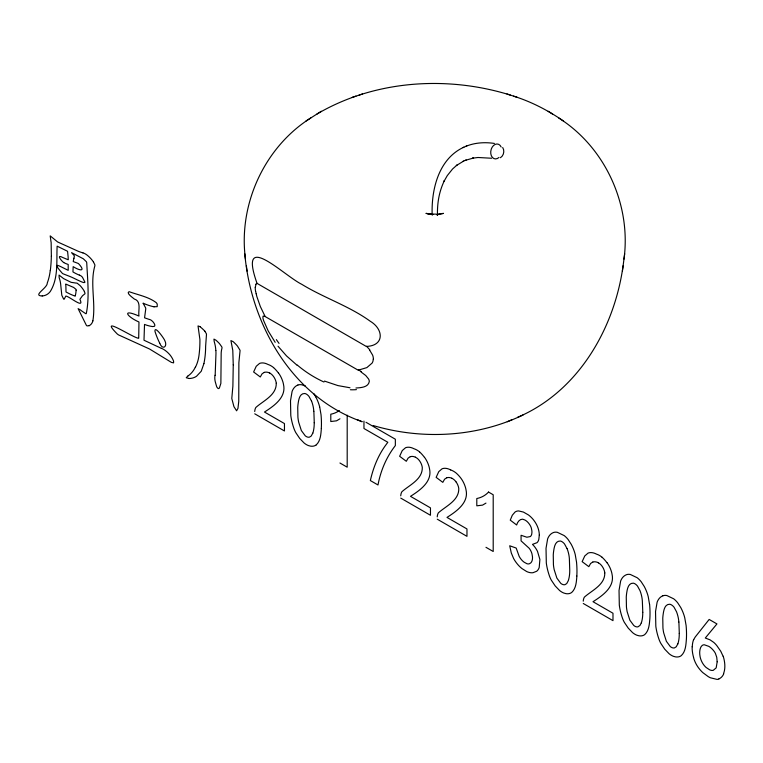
<?xml version="1.0" encoding="UTF-8"?>
<svg xmlns="http://www.w3.org/2000/svg" width="763" height="763" viewBox="0 0 763 763"><rect width="100%" height="100%" fill="white"/><g stroke="black" fill="none" stroke-linecap="round" stroke-linejoin="round"><path stroke-width="1.14" d="M437.428 215.252C437.294 202.92 438.906 192.2 444.324 180.717L444.076 181.232L447.28 175.614L452.573 168.985L456.961 165.094L456.331 165.561L463.589 161.117M51.359 256.263L51.15 242.51A44.187 25.513 60 0 0 50.987 241.652L50.196 235.862L57.606 241.947L77.807 251.084A111.026 64.102 60 0 0 79.562 251.79L82.938 252.934M623.991 259.115C631.363 204.789 605.202 147.307 558.716 117.988M255.319 287.317L255.948 284.418M321.357 428.52C320.88 434.118 320.66 440.756 316.264 444.867M576.876 576.046C576.399 581.644 576.179 588.283 571.783 592.384A18.932 10.93 60 0 1 567.71 593.767A20.439 11.798 60 0 1 565.86 593.614L563.971 593.089A16.157 9.328 60 0 1 559.565 590.476L555.216 585.955L551.325 580.166A17.587 10.157 60 0 1 549.379 575.798A46.524 26.858 60 0 1 546.499 564.362A38.989 22.509 60 0 1 546.308 562.922L546.022 548.311L547.605 539.002A26.8 15.47 60 0 1 548.273 537.448A26.963 15.565 60 0 1 553.385 532.555A17.263 9.967 60 0 1 557.362 532.326L564.134 535.559A15.87 9.166 60 0 1 568.216 539.651L571.268 544.381A28.202 16.281 60 0 1 575.207 554.434L576.542 562.197A94.812 54.745 60 0 1 576.828 576.008M373.307 359.163L372.964 361.166A17.778 12.122 32.9 0 1 372.077 363.112L366.869 367.604L358.181 370.198L264.36 316.092M517.562 417.332C577.972 391.762 614.406 328.748 623.094 265.762M622.408 271.094L624.678 253.745M203.931 363.57L201.241 371.257L196.501 376.283A37.94 21.908 60 0 1 188.966 378.515M92.867 320.813C95.947 302.682 89.786 283.464 94.879 265.743A3.348 1.936 60 0 0 94.726 264.494L93.401 261.862M215.166 375.377L215.977 353.231A107.249 61.917 60 0 0 215.9 351.171L215.872 350.551M73.944 258.295L74.383 255.834L71.56 252.658L83.291 258.771L86.314 261.652A2.699 1.564 60 0 1 86.734 262.73C87.545 279.42 89.557 297.503 86.276 313.641A1.927 1.116 60 0 1 85.647 313.612L81.879 311.094A92.38 53.334 60 0 1 80.353 309.892L78.112 308.643L86.353 325.286A1.965 1.135 60 0 0 87.106 325.906L89.242 325.706M312.782 433.155L311.218 436.035L309.454 437.142A8.259 4.769 60 0 1 307.699 437.113L307.346 437.008A6.886 3.977 60 0 1 305.19 435.74L301.347 430.551L298.638 422.044A43.844 25.313 60 0 1 297.913 417.304L297.732 407.442A75.318 43.481 60 0 1 298.009 404.419C298.581 400.441 299.344 393.231 304.78 393.498A7.067 4.082 60 0 1 306.23 394.032A7.535 4.349 60 0 1 306.974 394.5A7.115 4.111 60 0 1 309.025 396.493L311.533 401.09M641.311 622.827L640.004 625.402L637.982 626.814A8.259 4.769 60 0 1 636.228 626.785L635.865 626.681A6.886 3.977 60 0 1 633.719 625.412L629.876 620.224L627.157 611.726A43.844 25.313 60 0 1 626.442 606.976L626.261 597.114A75.318 43.481 60 0 1 626.537 594.091C627.1 590.114 627.873 582.903 633.309 583.17A7.067 4.082 60 0 1 634.759 583.705A7.535 4.349 60 0 1 635.503 584.172A7.115 4.111 60 0 1 637.553 586.165L640.062 590.762A26.705 15.422 60 0 1 642.341 600.939L642.789 612.384M677.811 643.905L676.247 646.786L674.482 647.892A8.259 4.769 60 0 1 672.728 647.863L672.375 647.758A6.886 3.977 60 0 1 670.219 646.49L666.376 641.301L663.667 632.794A43.844 25.313 60 0 1 662.942 628.044L662.77 618.192A75.318 43.481 60 0 1 663.047 615.169C663.61 611.182 664.373 603.981 669.809 604.248A7.067 4.082 60 0 1 671.259 604.782A7.535 4.349 60 0 1 672.003 605.25A7.115 4.111 60 0 1 674.063 607.234L676.562 611.84A26.705 15.422 60 0 1 678.841 622.007M339.945 418.801L336.559 420.814L330.789 421.529L330.789 414.214A63.443 36.624 60 0 0 339.363 410.542M485.964 503.103L482.569 505.116L476.799 505.821L476.799 498.516A63.443 36.624 60 0 0 488.53 492.087M310.751 117.988C264.265 147.307 238.104 204.789 245.476 259.115M500.452 157.712C503.771 155.623 504.82 150.807 502.693 147.517M188.156 375.711L186.248 377.742L188.947 378.458M316.941 114.059C374.557 80.144 447.051 75.384 510.342 95.07M305.963 121.05L321.328 111.255M463.866 147.202C438.735 158.685 431.343 189.186 432.154 214.498M465.878 146.334C474.853 142.605 484.867 142.004 494.414 143.434M462.76 161.47L466.193 159.972M462.988 147.583L466.775 145.943M373.193 425.544C422.177 440.003 476.827 437.247 523.084 414.958M507.271 421.739L512.107 419.66M465.335 160.344L473.556 157.998L472.507 158.189L478.01 157.493L491.61 158.246M352.277 97.311L355.959 96.128M359.125 95.07L362.501 93.983M264.275 372.354L262.062 373.841L260.297 376.979L253.621 371.982L256.244 366.278L259.544 363.426A20.172 11.645 60 0 1 266.335 363.703L268.156 364.523A18.217 10.52 60 0 1 273.574 367.594M410.284 456.646L408.081 458.143L406.317 461.281L399.64 456.284L402.254 450.58L405.554 447.728A20.172 11.645 60 0 1 412.354 448.005L414.166 448.825A18.217 10.52 60 0 1 419.583 451.896M446.794 477.724L444.581 479.212L442.817 482.359L436.14 477.361L438.754 471.658L442.063 468.797A20.172 11.645 60 0 1 448.854 469.083L450.666 469.903M592.803 562.026L590.591 563.514L588.826 566.661L582.15 561.654L584.773 555.95L588.073 553.099A20.172 11.645 60 0 1 594.863 553.375L596.685 554.196A18.217 10.52 60 0 1 602.102 557.267M436.98 214.813L443.522 213.392L437.704 214.06M42.203 295.958C32.017 295.739 47.611 287.985 47.277 282.987A83.243 48.059 60 0 0 50.253 270.512M355.949 388.005C360.718 387.718 368.3 387.413 369.292 381.529A9.08 5.379 28.2 0 0 368.558 378.963L365.754 375.52L360.937 371.877M436.217 214.117L433.25 214.117M431.772 214.06L425.945 213.392L430.914 214.212L427.375 213.621M349.988 387.766L337.895 385.582L324.456 381.08M154.05 306.764L157.216 306.64L157.216 304.122A4.473 2.585 60 0 0 156.32 302.711C148.566 296.778 138.17 294.995 129.061 291.657C125.771 292.973 132.743 297.637 134.298 299.02C141.756 301.166 137.941 310.865 138.971 316.063C121.298 308.309 126.763 316.712 138.971 321.996L138.704 338.238C134.088 338.6 97.006 313.545 117.311 334.032A9.919 5.723 60 0 0 120.125 335.615L149.538 348.996L171.408 362.387L173.592 362.873L173.573 361.099A13.066 7.544 60 0 0 169.491 354.337L168.194 353.002A19.914 11.493 60 0 0 161.384 348.281M430.17 214.088L428.014 213.611L432.497 214.813M513.518 96.128C531.382 101.717 548.13 110.435 563.504 121.05M506.966 93.983L517.19 97.311M79.381 275.071L80.706 275.71A6.075 3.51 60 0 1 82.499 277.312L84.874 282.043A1.221 0.706 60 0 1 84.693 282.52L83.386 282.52A60.611 34.993 60 0 1 78.475 280.441M161.394 348.367L143.997 340.231L144.522 324.418A56.462 32.599 60 0 0 152.695 326.574C157.34 327.127 153.516 321.862 151.713 320.632A5.646 3.262 60 0 0 149.825 319.573A55.766 32.199 60 0 1 148.69 319.249L144.56 317.809L145.743 309.015A3.767 2.175 60 0 0 145.647 307.937L143.167 303.293M357.361 419.66L362.196 421.739C292.286 397.256 250.893 324.723 244.789 253.745M264.418 316.111L264.465 316.14A28.422 4.921 58.2 0 0 264.217 316.063L263.025 316.216L262.92 317.971A9.08 1.564 65.2 0 0 263.588 320.508L268.204 330.97L275.176 342.339M305.391 386.059L301.843 384.81A17.263 9.967 60 0 0 297.875 385.057M78.475 280.469L73.172 277.894A97.387 56.224 60 0 0 68.136 275.786L63.815 274.098A40.992 23.672 60 0 1 62.509 273.516C51.312 260.812 58.417 265.61 68.193 270.331L68.193 264.465L67.487 264.208A35.718 20.62 60 0 1 63.768 262.596M269.329 372.888L269.978 373.221M415.339 457.19L415.988 457.523A8.546 4.931 60 0 1 419.688 461.005A9.433 5.446 60 0 1 422.292 467.538C422.54 479.479 409.435 484.991 401.882 491.754A14.697 8.488 60 0 0 400.747 495.807M451.849 478.267L452.488 478.592A8.546 4.931 60 0 1 456.188 482.082M597.858 562.569L598.507 562.894M257.045 283.378L366.24 346.421C384.628 345.897 383.722 329.244 370.322 321.299C349.187 305.963 323.913 297.904 301.738 284.294C283.712 275.472 237.646 228.728 257.045 283.378A25.055 7.067 65.8 0 0 255.863 284.227M488.501 492.04L493.203 494.758L493.203 551.487L485.964 547.309M365.992 422.273L395.348 439.221L395.348 445.592C386.431 457.037 380.642 470.742 377.99 484.972L370.351 480.556A188.89 109.061 60 0 1 384.848 446.345L387.823 442.273L363.961 428.501L363.961 421.1M254.737 413.813L284.456 430.971L284.456 423.57L264.475 412.039C273.85 406.059 286.487 397.409 283.502 384.466A15.937 9.204 60 0 0 282.596 380.985A17.129 9.89 60 0 0 278.533 373.031M339.945 463.007L347.194 467.194L347.194 415.186M400.747 498.105L430.466 515.273L430.466 507.872L410.494 496.341C419.86 490.361 432.507 481.701 429.512 468.759A15.937 9.204 60 0 0 428.615 465.287A17.129 9.89 60 0 0 424.543 457.333M437.247 519.183L466.966 536.341L466.966 528.95L446.994 517.409C456.36 511.439 469.007 502.779 466.012 489.836A15.937 9.204 60 0 0 465.115 486.365A17.129 9.89 60 0 0 461.043 478.401A23.434 13.524 60 0 0 456.083 472.993A18.217 10.52 60 0 0 450.685 469.97M583.266 603.485L612.985 620.643L612.985 613.242L593.004 601.711C602.379 595.731 615.016 587.081 612.021 574.138A15.937 9.204 60 0 0 611.125 570.667A17.129 9.89 60 0 0 607.062 562.703M63.768 262.548C62.165 261.766 56.758 255.214 60.897 256.616A71.236 41.126 60 0 0 62.881 257.57L68.193 259.773A89.595 51.722 60 0 0 68.155 257.102L67.573 251.294L57.13 246.144C56.386 261.194 58.608 277.97 50.329 291.418A31.493 18.188 60 0 1 42.213 295.977M548.149 111.255L552.526 114.059M297.103 365.296L286.526 355.92L278.028 346.221M200.097 326.688L198.027 325.925L199.906 339.487A131.741 76.062 60 0 1 199.172 353.937A62.213 35.918 60 0 1 195.366 367.327M204.875 331.247L206.306 333.622A2.775 1.602 60 0 1 206.477 334.432L205.629 346.354A106.477 61.469 60 0 1 203.912 363.56M369.578 350.017L372.563 355.005A14.478 9.871 32.3 0 1 373.345 359.182M313.755 393.574L315.748 396.855M159.734 343.293C162.681 350.675 167.927 346.44 164.751 340.498C164.179 338.648 154.193 324.599 154.994 331.485A48.346 27.916 60 0 0 159.772 343.274M265.114 316.464L260.326 306.497L256.864 296.597A17.778 4.53 70.9 0 1 256.215 293.784M84.34 291.428L84.941 293.068A1.946 1.125 60 0 1 84.884 293.85L82.49 295.748L79.886 299.334C84.989 309.788 69.28 296.244 65.856 296.063L64.121 299.258A1.268 0.734 60 0 1 63.587 299.02L61.803 295.262L60.716 284.685A22.852 13.2 60 0 0 59.171 277.656L59.047 275.071L62.928 278.075A32.504 18.77 60 0 1 63.434 278.533L71.112 282.329L76.062 283.083A4.206 2.432 60 0 1 77.254 283.264L80.249 285.744A19.762 11.407 60 0 1 84.397 291.39M567.052 548.616L564.553 544.009A7.115 4.111 60 0 0 562.493 542.026A7.535 4.349 60 0 0 561.749 541.558A7.067 4.082 60 0 0 560.3 541.024C554.863 540.757 554.1 547.958 553.537 551.945A75.318 43.481 60 0 0 553.261 554.968L553.433 564.82A43.844 25.313 60 0 0 554.157 569.57L556.866 578.077L560.71 583.266A6.886 3.977 60 0 0 562.865 584.534L563.218 584.63A8.259 4.769 60 0 0 564.973 584.668L566.737 583.561L568.301 580.672A43.949 25.379 60 0 0 569.742 570.209L569.379 558.812A26.705 15.422 60 0 0 567.109 548.607M723.114 656.275L720.749 651.249L716.81 645.622A16.424 9.48 60 0 0 713.653 642.332L710.086 639.871L705.289 638.021L716.943 623.924L709.161 619.442L695.322 636.886A71.865 41.488 60 0 0 693.739 639.604M693.538 657.468L693.977 658.984A18.064 10.424 60 0 0 697.887 666.919L698.374 667.596A21.745 12.551 60 0 0 702.828 672.623L708.169 676.581A35.556 20.534 60 0 0 710.372 677.773L717.144 679.423A15.775 9.108 60 0 0 718.994 678.917M319.687 406.908L321.023 414.671A94.812 54.745 60 0 1 321.309 428.491M256.13 293.717L255.653 291.237M246.382 265.762L247.059 271.094M649.551 604.344L648.216 596.58A28.202 16.281 60 0 0 644.287 586.528L641.225 581.797A15.87 9.166 60 0 0 637.134 577.705L630.372 574.482A17.263 9.967 60 0 0 626.404 574.73A26.963 15.565 60 0 0 621.282 579.594A26.8 15.47 60 0 0 620.615 581.148L619.031 590.457L619.308 605.069A38.989 22.509 60 0 0 619.508 606.518A46.524 26.858 60 0 0 622.389 617.944A17.587 10.157 60 0 0 624.325 622.322L628.226 628.102L632.575 632.622A16.157 9.328 60 0 0 636.971 635.245L638.86 635.76A20.439 11.798 60 0 0 640.71 635.913A18.932 10.93 60 0 0 644.792 634.539C649.179 630.429 649.408 623.8 649.885 618.192A94.812 54.745 60 0 0 649.599 604.372M604.782 572.899C605.088 584.849 591.935 590.362 584.391 597.124A14.697 8.488 60 0 0 583.256 601.177M276.263 383.226C276.559 395.167 263.407 400.689 255.863 407.452A14.697 8.488 60 0 0 254.728 411.505M678.889 622.036L679.299 633.462M313.86 411.286L314.261 422.712M366.44 346.278A25.055 16.118 35.2 0 1 369.826 349.931M255.548 291.113A14.478 3.815 70.3 0 1 255.243 287.184M279.048 343.398A80.563 40.439 71.2 0 1 276.387 339.621M323.97 382.015A174.021 141.527 -57.6 0 1 297.284 365.057M356.426 389.635A76.901 56.109 59.1 0 1 350.398 389.75M358.352 369.864A31.369 15.556 30.6 0 1 361.176 371.581M498.992 157.445A7.554 5.475 -78.1 0 1 491.41 155.91A7.554 5.475 -78.1 0 1 493.575 145.456A7.554 5.475 -78.1 0 1 501.157 146.992M432.392 214.804A2.642 1.488 -1.2 0 1 433.069 214.289M436.789 214.393A2.642 1.488 -1.2 0 1 437.199 214.737M692.308 646.747A29.49 17.024 60 0 1 693.653 639.518M693.586 657.468A30.93 17.864 60 0 1 692.146 646.652M723.229 656.285A27.687 15.985 60 0 1 723.543 673.567M723.744 673.767A24.015 13.868 60 0 1 718.956 678.851M679.251 633.433A43.949 25.379 60 0 1 677.868 643.943M662.894 595.779A26.963 15.565 60 0 0 657.792 600.672A26.8 15.47 60 0 0 657.115 602.226L655.531 611.535L655.818 626.146A38.989 22.509 60 0 0 656.008 627.587A46.524 26.858 60 0 0 658.889 639.022A17.587 10.157 60 0 0 660.834 643.39L664.726 649.179L669.075 653.7A16.157 9.328 60 0 0 673.481 656.323L675.369 656.838A20.439 11.798 60 0 0 677.22 656.981A18.932 10.93 60 0 0 681.292 655.617C685.689 651.507 685.908 644.878 686.385 639.27A94.812 54.745 60 0 0 686.099 625.441L684.726 617.658A28.202 16.281 60 0 0 680.787 607.596L677.725 602.875A15.87 9.166 60 0 0 673.643 598.783L666.872 595.55A17.263 9.967 60 0 0 662.904 595.808M642.742 612.355A43.949 25.379 60 0 1 641.359 622.875M604.801 572.908A9.433 5.446 60 0 0 602.207 566.375A8.546 4.931 60 0 0 598.507 562.884M592.832 562.073A14.735 8.507 60 0 1 597.849 562.493M602.102 557.295A23.434 13.524 60 0 1 606.995 562.77M437.247 516.885A14.697 8.488 60 0 1 438.382 512.831C445.926 506.069 459.078 500.547 458.773 488.606A9.433 5.446 60 0 0 456.198 482.073M446.813 477.772A14.735 8.507 60 0 1 451.839 478.201M410.313 456.703A14.735 8.507 60 0 1 415.339 457.123M419.583 451.915A23.434 13.524 60 0 1 424.476 457.399M314.213 422.683A43.949 25.379 60 0 1 312.83 433.203M311.581 401.09A26.705 15.422 60 0 1 313.812 411.267M297.866 385.029A26.963 15.565 60 0 0 292.754 389.922A26.8 15.47 60 0 0 292.086 391.476L290.503 400.785L290.789 415.396A38.989 22.509 60 0 0 290.98 416.836A46.524 26.858 60 0 0 293.86 428.272A17.587 10.157 60 0 0 295.806 432.65L299.697 438.429L304.046 442.95A16.157 9.328 60 0 0 308.443 445.573L310.331 446.088A20.439 11.798 60 0 0 312.181 446.241A18.932 10.93 60 0 0 316.264 444.867M315.758 396.855A28.202 16.281 60 0 1 319.678 406.908M276.282 383.236A9.433 5.446 60 0 0 273.679 376.703A8.546 4.931 60 0 0 269.978 373.202M264.303 372.401A14.735 8.507 60 0 1 269.32 372.821M273.574 367.623A23.434 13.524 60 0 1 278.466 373.097M215.061 375.282A15.279 8.822 60 0 0 215.233 381.662L216.606 386.507A7.878 4.549 60 0 0 217.14 387.509L218.247 388.644L219.334 388.186L220.869 383.379L221.165 354.69A27.134 15.661 60 0 1 221.518 350.15L222.023 347.899A2.747 1.583 60 0 0 221.785 346.85L219.467 343.598A38.98 22.499 60 0 0 215.939 340.193L213.936 339.096L214.203 341.538A27.487 15.87 60 0 1 215.805 350.513M200.087 326.755A34.86 20.124 60 0 1 204.894 331.19M195.299 367.261A58.093 33.543 60 0 1 188.213 375.806M154.069 306.84A85.408 49.309 60 0 1 143.167 303.226M73.935 258.285A37.454 21.631 60 0 0 73.238 261.575L77.921 263.321A3.3 1.898 60 0 1 78.57 263.683C86.524 272.277 79.142 270.512 73.172 266.64L72.943 271.905A45.313 26.161 60 0 0 79.39 275.119M51.34 256.254A166.878 96.348 60 0 1 50.32 270.56M82.929 252.858A14.43 8.326 60 0 1 88.241 256.072A20.305 11.722 60 0 1 93.41 261.852M92.933 320.861A18.77 10.835 60 0 1 89.214 325.648M76.147 290.217L75.823 293.116A82.528 47.649 60 0 1 75.556 294.528L75.213 296.178L74.497 295.901A110.893 64.025 60 0 1 70.015 294.041L66.009 292L65.895 286.707A65.551 37.845 60 0 0 65.732 284.055L73.649 287.441L75.918 289.291A1.202 0.696 60 0 1 76.109 289.835L76.147 290.217M233.249 364.828L232.887 386.116L231.79 398.486L233.936 406.669L236.597 410.809L237.97 408.329L238.752 401.348L238.876 362.644L240.04 350.875A2.26 1.307 60 0 0 240.002 350.198L237.388 345.954A35.327 20.401 60 0 0 233.144 341.652L230.912 340.584L232.782 350.37L233.249 364.828M539.307 535.063L538.812 539.365A14.64 8.45 60 0 1 537.028 542.674L532.488 544.381A15.479 8.937 60 0 1 537.495 551.344L539.889 559.47L539.212 567.434A18.684 10.787 60 0 1 536.647 571.268L532.965 572.717A20.878 12.055 60 0 1 526.728 571.563L521.978 568.588A21.641 12.494 60 0 1 514.987 560.815A17.387 10.033 60 0 1 513.556 558.373L511.296 552.965L509.703 545.774L516.189 548.063L519.193 556.437A11.54 6.657 60 0 0 524.133 562.197L526.899 563.695A8.622 4.979 60 0 0 529.264 563.8L530.676 562.97A12.456 7.191 60 0 0 532.507 557.896A14.726 8.507 60 0 0 532.421 556.37L531.964 553.843A9.585 5.532 60 0 0 529.808 549.141A9.461 5.465 60 0 0 529.14 548.235L521.072 540.872L521.072 535.283L526.861 537.228L530.295 536.561A9.576 5.532 60 0 0 531.725 534.129L531.935 532.326A13.696 7.907 60 0 0 531.868 530.724L531.344 528.091A8.155 4.712 60 0 0 530.008 525.125L529.055 523.723A10.92 6.304 60 0 0 527.958 522.417A9.719 5.608 60 0 0 524.839 519.985C521.043 517.419 517.476 521.434 516.665 524.992L510.256 520.147L512.307 515.225L515.015 512.078A16.757 9.671 60 0 1 518.64 510.943L523.418 512.068L528.425 514.93A19.514 11.264 60 0 1 532.793 519.021A19.8 11.426 60 0 1 533.757 520.213L535.063 522.045A15.756 9.099 60 0 1 538.401 529.169A17.816 10.291 60 0 1 539.298 535.063M717.182 661.75L716.18 667.863L713.252 670.334A10.987 6.342 60 0 1 709.685 669.838L706.166 667.511A11.378 6.571 60 0 1 702.313 662.675A13.105 7.563 60 0 1 700.11 656.743L699.776 654.492A18.598 10.739 60 0 1 701.226 646.499L702.275 645.412A9.623 5.56 60 0 1 704.325 644.783L708.884 646.385A14.173 8.183 60 0 1 714.044 651.22A8.279 4.778 60 0 1 715.417 653.443L716.743 657.286L717.182 661.75"/></g></svg>
